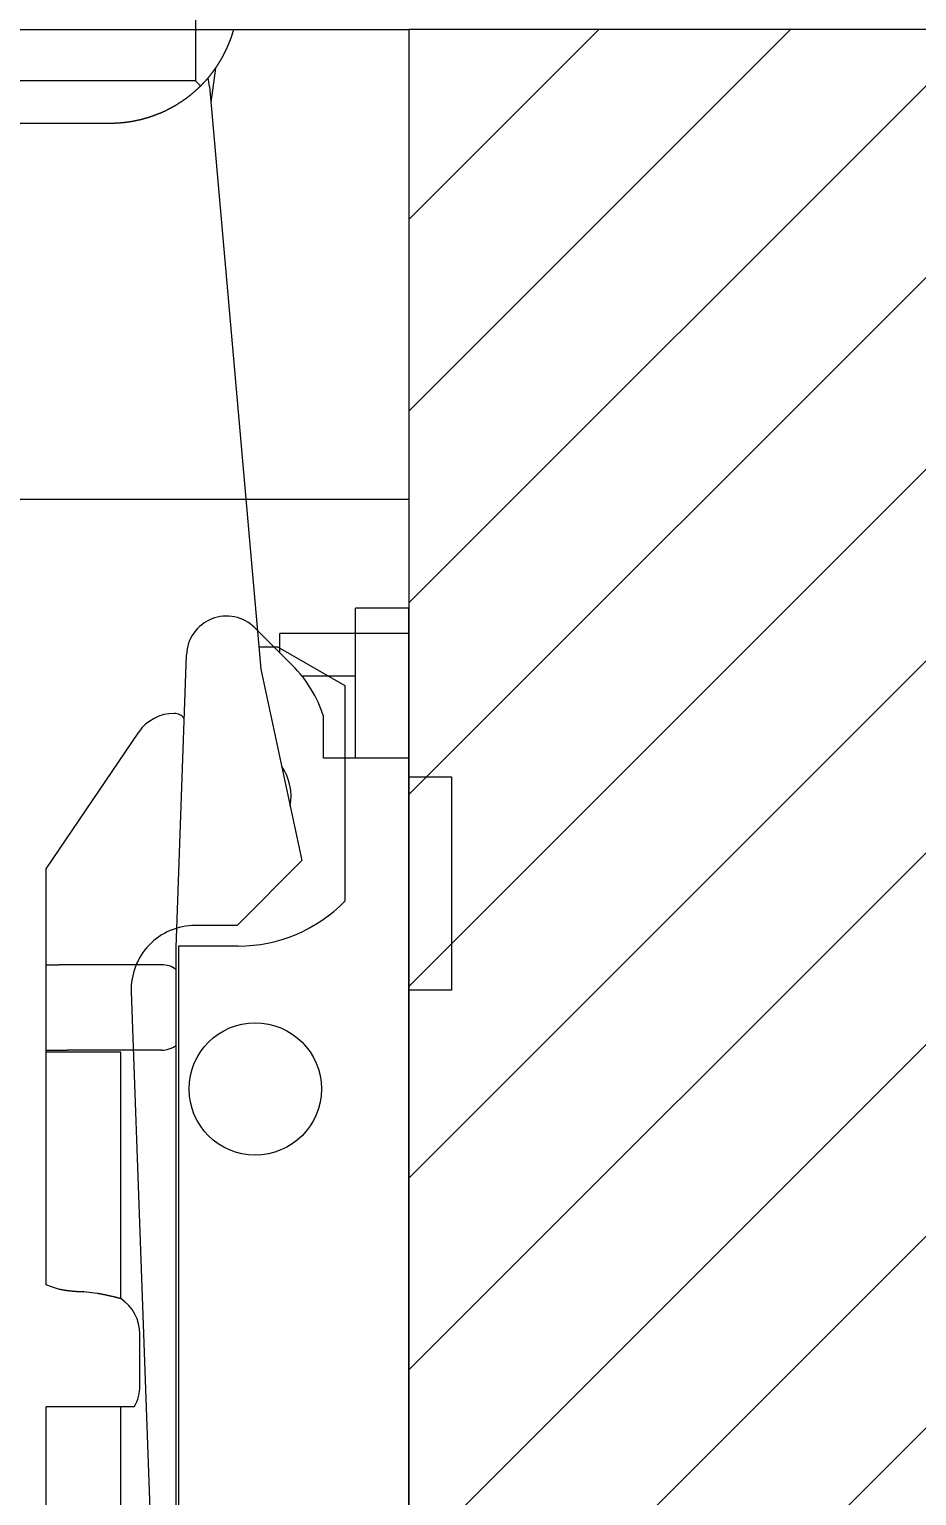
# Model space of a CAD drawing. Header units: millimetres. Extents: x -853320 to 19484, y -510814 to 9708.
# Drawn here: x 15699.96 to 15720.74, y 3713.48 to 3747.82 of the extents above; entities that cross this region are included whole.
import ezdxf

# ---------------------------------------------------------------- set-up
doc = ezdxf.new("R2010")
doc.units = ezdxf.units.MM
doc.layers.add('DS_ST_quote 1_50', color=7, linetype='Continuous')
for name, color, linetype, lineweight in [('F_ARREDI', 7, 'Continuous', 5), ('F_FERRAMENTA', 253, 'Continuous', 5), ('F_Guide', 1, 'Continuous', 9), ('F_MULTI laminato OPACO', 1, 'Continuous', 5)]:
    doc.layers.add(name, color=color, linetype=linetype, lineweight=lineweight)
doc.styles.add('ARIAL', font='arial.ttf')
doc.dimstyles.new('ISO-100', dxfattribs={"dimtxt": 100, "dimasz": 5, "dimexe": 0.25, "dimexo": 6, "dimgap": 6, "dimtad": 1, "dimtxsty": 'ARIAL', "dimblk": 'ARCHTICK', "dimcen": 2.5, "dimdle": 15, "dimse1": 1, "dimse2": 1, "dimclrd": 256, "dimclre": 256, "dimclrt": 256, "dimadec": 0, "dimazin": 0, "dimtfac": 1, "dimtmove": 0, "dimatfit": 3, "dimldrblk": 'ARCHTICK', "dimfxl": 1, "dimlwd": -1, "dimlwe": -1, "dimarcsym": 0})

# ---------------------------------------------------------------- blocks, each defined once
blk = doc.blocks.new('CERNIERA_batttuta_pianta')
at = {"layer": 'F_FERRAMENTA'}
for p, q in [((813204.71, 528435.425), (813204.71, 528472.425)), ((813205.815, 528436.496), (813204.96, 528460.393)), ((813203.31, 528435.425), (813204.71, 528435.425)), ((813201.82, 528433.425), (813203.334, 528434.942)), ((813203.334, 528434.942), (813204.317, 528434.943)), ((813200.81, 528429.327), (813200.81, 528434.374)), ((813202.777, 528428.941), (813201.82, 528433.425)), ((813202.372, 528428.425), (813200.81, 528429.327)), ((813203.982, 528415.296), (813202.777, 528428.941)), ((813202.372, 528428.425), (813202.822, 528428.425)), ((813205.063, 528415.891), (813205.071, 528415.894)), ((813205.071, 528415.894), (813205.078, 528415.898)), ((813205.078, 528415.898), (813205.086, 528415.901)), ((813205.086, 528415.901), (813205.094, 528415.905)), ((813205.094, 528415.905), (813205.102, 528415.908)), ((813205.102, 528415.908), (813205.11, 528415.912)), ((813205.11, 528415.912), (813205.118, 528415.915)), ((813205.118, 528415.915), (813205.125, 528415.918)), ((813205.125, 528415.918), (813205.133, 528415.922)), ((813205.133, 528415.922), (813205.141, 528415.925)), ((813205.141, 528415.925), (813205.149, 528415.928)), ((813205.149, 528415.928), (813205.157, 528415.932)), ((813205.157, 528415.932), (813205.165, 528415.935)), ((813205.165, 528415.935), (813205.173, 528415.938)), ((813205.173, 528415.938), (813205.181, 528415.942)), ((813205.181, 528415.942), (813205.189, 528415.945)), ((813205.189, 528415.945), (813205.197, 528415.948)), ((813205.197, 528415.948), (813205.205, 528415.951)), ((813205.205, 528415.951), (813205.213, 528415.954)), ((813205.213, 528415.954), (813205.22, 528415.957)), ((813205.22, 528415.957), (813205.228, 528415.96)), ((813205.228, 528415.96), (813205.236, 528415.963)), ((813205.236, 528415.963), (813205.244, 528415.967)), ((813205.244, 528415.967), (813205.252, 528415.97)), ((813205.252, 528415.97), (813205.26, 528415.973)), ((813205.26, 528415.973), (813205.268, 528415.976)), ((813205.268, 528415.976), (813205.276, 528415.978)), ((813205.276, 528415.978), (813205.284, 528415.981)), ((813205.284, 528415.981), (813205.292, 528415.984)), ((813205.292, 528415.984), (813205.3, 528415.987)), ((813205.3, 528415.987), (813205.308, 528415.99)), ((813205.308, 528415.99), (813205.316, 528415.993)), ((813205.316, 528415.993), (813205.324, 528415.996)), ((813205.324, 528415.996), (813205.332, 528415.998)), ((813205.332, 528415.998), (813205.34, 528416.001)), ((813205.34, 528416.001), (813205.349, 528416.004)), ((813205.349, 528416.004), (813205.357, 528416.007)), ((813205.357, 528416.007), (813205.365, 528416.009)), ((813205.365, 528416.009), (813205.373, 528416.012)), ((813205.373, 528416.012), (813205.381, 528416.015)), ((813205.381, 528416.015), (813205.389, 528416.017)), ((813205.389, 528416.017), (813205.397, 528416.02)), ((813205.397, 528416.02), (813205.405, 528416.022)), ((813205.405, 528416.022), (813205.413, 528416.025)), ((813205.413, 528416.025), (813205.421, 528416.027)), ((813205.421, 528416.027), (813205.429, 528416.03)), ((813205.429, 528416.03), (813205.437, 528416.032)), ((813205.437, 528416.032), (813205.445, 528416.035)), ((813205.445, 528416.035), (813205.453, 528416.037)), ((813205.453, 528416.037), (813205.462, 528416.04)), ((813205.462, 528416.04), (813205.47, 528416.042)), ((813205.47, 528416.042), (813205.478, 528416.044)), ((813205.478, 528416.044), (813205.486, 528416.047)), ((813205.486, 528416.047), (813205.494, 528416.049)), ((813205.494, 528416.049), (813205.502, 528416.051)), ((813205.502, 528416.051), (813205.51, 528416.054)), ((813205.51, 528416.054), (813205.518, 528416.056)), ((813205.518, 528416.056), (813205.526, 528416.058)), ((813205.526, 528416.058), (813205.535, 528416.06)), ((813205.535, 528416.06), (813205.543, 528416.062)), ((813205.543, 528416.062), (813205.551, 528416.065)), ((813205.551, 528416.065), (813205.559, 528416.067)), ((813205.559, 528416.067), (813205.567, 528416.069)), ((813205.567, 528416.069), (813205.575, 528416.071)), ((813205.575, 528416.071), (813205.583, 528416.073)), ((813205.583, 528416.073), (813205.592, 528416.075)), ((813205.592, 528416.075), (813205.6, 528416.077)), ((813205.6, 528416.077), (813205.608, 528416.079)), ((813205.608, 528416.079), (813205.616, 528416.081)), ((813205.616, 528416.081), (813205.624, 528416.083)), ((813205.624, 528416.083), (813205.632, 528416.085)), ((813205.632, 528416.085), (813205.64, 528416.087)), ((813205.64, 528416.087), (813205.649, 528416.088)), ((813205.649, 528416.088), (813205.657, 528416.09)), ((813205.657, 528416.09), (813205.665, 528416.092)), ((813205.665, 528416.092), (813205.673, 528416.094)), ((813205.673, 528416.094), (813205.681, 528416.096)), ((813205.681, 528416.096), (813205.689, 528416.097)), ((813205.689, 528416.097), (813205.697, 528416.099)), ((813205.697, 528416.099), (813205.706, 528416.101)), ((813205.706, 528416.101), (813205.714, 528416.103)), ((813205.714, 528416.103), (813205.722, 528416.104)), ((813205.722, 528416.104), (813205.73, 528416.106)), ((813205.73, 528416.106), (813205.738, 528416.107)), ((813205.738, 528416.107), (813205.746, 528416.109)), ((813205.746, 528416.109), (813205.755, 528416.11)), ((813205.755, 528416.11), (813205.763, 528416.112)), ((813205.763, 528416.112), (813205.771, 528416.114)), ((813205.771, 528416.114), (813205.779, 528416.115)), ((813205.779, 528416.115), (813205.787, 528416.116)), ((813205.787, 528416.116), (813205.795, 528416.118)), ((813205.795, 528416.118), (813205.803, 528416.119)), ((813205.803, 528416.119), (813205.812, 528416.121)), ((813205.812, 528416.121), (813205.82, 528416.122)), ((813205.82, 528416.122), (813205.828, 528416.123)), ((813205.828, 528416.123), (813205.836, 528416.125)), ((813205.836, 528416.125), (813205.844, 528416.126)), ((813205.844, 528416.126), (813205.852, 528416.127)), ((813205.852, 528416.127), (813205.861, 528416.129)), ((813205.861, 528416.129), (813205.869, 528416.13)), ((813205.869, 528416.13), (813205.877, 528416.131)), ((813205.877, 528416.131), (813205.885, 528416.132)), ((813205.885, 528416.132), (813205.893, 528416.133)), ((813205.893, 528416.133), (813205.901, 528416.134)), ((813205.901, 528416.134), (813205.909, 528416.136)), ((813205.909, 528416.136), (813205.917, 528416.137)), ((813205.917, 528416.137), (813205.926, 528416.138)), ((813205.926, 528416.138), (813205.934, 528416.139)), ((813205.934, 528416.139), (813205.942, 528416.14)), ((813205.942, 528416.14), (813205.95, 528416.141)), ((813205.95, 528416.141), (813205.958, 528416.142)), ((813205.958, 528416.142), (813205.966, 528416.143)), ((813205.966, 528416.143), (813205.974, 528416.144)), ((813205.974, 528416.144), (813205.982, 528416.144)), ((813205.982, 528416.144), (813205.991, 528416.145)), ((813205.991, 528416.145), (813205.999, 528416.146)), ((813205.999, 528416.146), (813206.007, 528416.147)), ((813206.007, 528416.147), (813206.015, 528416.148)), ((813206.015, 528416.148), (813206.023, 528416.149)), ((813206.023, 528416.149), (813206.031, 528416.149)), ((813206.031, 528416.149), (813206.039, 528416.15)), ((813206.039, 528416.15), (813206.047, 528416.151)), ((813206.047, 528416.151), (813206.055, 528416.152)), ((813206.055, 528416.152), (813206.063, 528416.152)), ((813206.063, 528416.152), (813206.071, 528416.153)), ((813206.071, 528416.153), (813206.079, 528416.154)), ((813206.079, 528416.154), (813206.087, 528416.154)), ((813206.087, 528416.154), (813206.096, 528416.155)), ((813206.096, 528416.155), (813206.104, 528416.155)), ((813206.104, 528416.155), (813206.112, 528416.156)), ((813206.112, 528416.156), (813206.12, 528416.156)), ((813206.12, 528416.156), (813206.128, 528416.157)), ((813206.128, 528416.157), (813206.136, 528416.157)), ((813206.136, 528416.157), (813206.144, 528416.158)), ((813206.144, 528416.158), (813206.152, 528416.158)), ((813206.152, 528416.158), (813206.16, 528416.159)), ((813206.16, 528416.159), (813206.168, 528416.159)), ((813206.168, 528416.159), (813206.176, 528416.159)), ((813206.176, 528416.159), (813206.184, 528416.16)), ((813206.184, 528416.16), (813206.192, 528416.16)), ((813206.192, 528416.16), (813206.2, 528416.16)), ((813206.2, 528416.16), (813206.208, 528416.161)), ((813206.208, 528416.161), (813206.216, 528416.161)), ((813206.216, 528416.161), (813206.224, 528416.161)), ((813206.224, 528416.161), (813206.232, 528416.161)), ((813206.232, 528416.161), (813206.24, 528416.162)), ((813206.24, 528416.162), (813206.247, 528416.162)), ((813206.247, 528416.162), (813206.255, 528416.162)), ((813206.255, 528416.162), (813206.263, 528416.162)), ((813206.263, 528416.162), (813206.271, 528416.162)), ((813206.271, 528416.162), (813206.279, 528416.162)), ((813206.279, 528416.162), (813206.287, 528416.162)), ((813206.287, 528416.162), (813206.295, 528416.162)), ((813206.295, 528416.162), (813206.303, 528416.163)), ((813206.303, 528416.163), (813206.311, 528416.163)), ((813206.311, 528416.163), (813222.311, 528416.163)), ((813203.845, 528414.872), (813203.949, 528415.672)), ((813204.49, 528415.547), (813204.497, 528415.552)), ((813204.497, 528415.552), (813204.504, 528415.557)), ((813204.504, 528415.557), (813204.511, 528415.563)), ((813204.511, 528415.563), (813204.518, 528415.568)), ((813204.518, 528415.568), (813204.525, 528415.573)), ((813204.525, 528415.573), (813204.532, 528415.578)), ((813204.532, 528415.578), (813204.539, 528415.584)), ((813204.539, 528415.584), (813204.547, 528415.589)), ((813204.547, 528415.589), (813204.554, 528415.594)), ((813204.554, 528415.594), (813204.561, 528415.599)), ((813204.561, 528415.599), (813204.568, 528415.604)), ((813204.568, 528415.604), (813204.575, 528415.609)), ((813204.575, 528415.609), (813204.582, 528415.614)), ((813204.582, 528415.614), (813204.589, 528415.619)), ((813204.589, 528415.619), (813204.596, 528415.624)), ((813204.596, 528415.624), (813204.604, 528415.629)), ((813204.604, 528415.629), (813204.611, 528415.634)), ((813204.611, 528415.634), (813204.618, 528415.639)), ((813204.618, 528415.639), (813204.625, 528415.644)), ((813204.625, 528415.644), (813204.633, 528415.649)), ((813204.633, 528415.649), (813204.64, 528415.654)), ((813204.64, 528415.654), (813204.647, 528415.659)), ((813204.647, 528415.659), (813204.654, 528415.664)), ((813204.654, 528415.664), (813204.662, 528415.668)), ((813204.662, 528415.668), (813204.669, 528415.673)), ((813204.669, 528415.673), (813204.676, 528415.678)), ((813204.676, 528415.678), (813204.684, 528415.683)), ((813204.684, 528415.683), (813204.691, 528415.687)), ((813204.691, 528415.687), (813204.698, 528415.692)), ((813204.698, 528415.692), (813204.706, 528415.697)), ((813204.706, 528415.697), (813204.713, 528415.701)), ((813204.713, 528415.701), (813204.72, 528415.706)), ((813204.72, 528415.706), (813204.728, 528415.711)), ((813204.728, 528415.711), (813204.735, 528415.715)), ((813204.735, 528415.715), (813204.742, 528415.72)), ((813204.742, 528415.72), (813204.75, 528415.724)), ((813204.75, 528415.724), (813204.757, 528415.729)), ((813204.757, 528415.729), (813204.765, 528415.733)), ((813204.765, 528415.733), (813204.772, 528415.738)), ((813204.772, 528415.738), (813204.78, 528415.742)), ((813204.78, 528415.742), (813204.787, 528415.747)), ((813204.787, 528415.747), (813204.795, 528415.751)), ((813204.795, 528415.751), (813204.802, 528415.755)), ((813204.802, 528415.755), (813204.81, 528415.76)), ((813204.81, 528415.76), (813204.817, 528415.764)), ((813204.817, 528415.764), (813204.825, 528415.768)), ((813204.825, 528415.768), (813204.832, 528415.773)), ((813204.832, 528415.773), (813204.84, 528415.777)), ((813204.84, 528415.777), (813204.847, 528415.781)), ((813204.847, 528415.781), (813204.855, 528415.785)), ((813204.855, 528415.785), (813204.862, 528415.79)), ((813204.862, 528415.79), (813204.87, 528415.794)), ((813204.87, 528415.794), (813204.878, 528415.798)), ((813204.878, 528415.798), (813204.885, 528415.802)), ((813204.885, 528415.802), (813204.893, 528415.806)), ((813204.893, 528415.806), (813204.9, 528415.81)), ((813204.9, 528415.81), (813204.908, 528415.814)), ((813204.908, 528415.814), (813204.916, 528415.818)), ((813204.916, 528415.818), (813204.923, 528415.822)), ((813204.923, 528415.822), (813204.931, 528415.826)), ((813204.931, 528415.826), (813204.939, 528415.83)), ((813204.939, 528415.83), (813204.946, 528415.834)), ((813204.946, 528415.834), (813204.954, 528415.838)), ((813204.954, 528415.838), (813204.962, 528415.842)), ((813204.962, 528415.842), (813204.97, 528415.846)), ((813204.97, 528415.846), (813204.977, 528415.85)), ((813204.977, 528415.85), (813204.985, 528415.854)), ((813204.985, 528415.854), (813204.993, 528415.857)), ((813204.993, 528415.857), (813205, 528415.861)), ((813205, 528415.861), (813205.008, 528415.865)), ((813205.008, 528415.865), (813205.016, 528415.869)), ((813205.016, 528415.869), (813205.024, 528415.872)), ((813205.024, 528415.872), (813205.031, 528415.876)), ((813205.031, 528415.876), (813205.039, 528415.88)), ((813205.039, 528415.88), (813205.047, 528415.883)), ((813205.047, 528415.883), (813205.055, 528415.887)), ((813205.055, 528415.887), (813205.063, 528415.891)), ((813204.115, 528415.207), (813204.121, 528415.213)), ((813204.121, 528415.213), (813204.127, 528415.22)), ((813204.127, 528415.22), (813204.133, 528415.226)), ((813204.133, 528415.226), (813204.139, 528415.233)), ((813204.139, 528415.233), (813204.146, 528415.239)), ((813204.146, 528415.239), (813204.152, 528415.245)), ((813204.152, 528415.245), (813204.158, 528415.252)), ((813204.158, 528415.252), (813204.164, 528415.258)), ((813204.164, 528415.258), (813204.171, 528415.265)), ((813204.171, 528415.265), (813204.177, 528415.271)), ((813204.177, 528415.271), (813204.183, 528415.278)), ((813204.183, 528415.278), (813204.19, 528415.284)), ((813204.19, 528415.284), (813204.196, 528415.29)), ((813204.311, 528415.163), (813204.19, 528415.284)), ((813204.196, 528415.29), (813204.202, 528415.297)), ((813204.202, 528415.297), (813204.209, 528415.303)), ((813204.209, 528415.303), (813204.215, 528415.309)), ((813204.215, 528415.309), (813204.222, 528415.315)), ((813204.222, 528415.315), (813204.228, 528415.322)), ((813204.228, 528415.322), (813204.234, 528415.328)), ((813204.234, 528415.328), (813204.241, 528415.334)), ((813204.241, 528415.334), (813204.247, 528415.34)), ((813204.247, 528415.34), (813204.254, 528415.346)), ((813204.254, 528415.346), (813204.26, 528415.352)), ((813204.26, 528415.352), (813204.267, 528415.359)), ((813204.267, 528415.359), (813204.273, 528415.365)), ((813204.273, 528415.365), (813204.28, 528415.371)), ((813204.28, 528415.371), (813204.287, 528415.377)), ((813204.287, 528415.377), (813204.293, 528415.383)), ((813204.293, 528415.383), (813204.3, 528415.389)), ((813204.3, 528415.389), (813204.306, 528415.395)), ((813204.306, 528415.395), (813204.313, 528415.401)), ((813204.313, 528415.401), (813204.32, 528415.406)), ((813204.32, 528415.406), (813204.326, 528415.412)), ((813204.326, 528415.412), (813204.333, 528415.418)), ((813204.333, 528415.418), (813204.34, 528415.424)), ((813204.34, 528415.424), (813204.346, 528415.43)), ((813204.346, 528415.43), (813204.353, 528415.436)), ((813204.353, 528415.436), (813204.36, 528415.441)), ((813204.36, 528415.441), (813204.367, 528415.447)), ((813204.367, 528415.447), (813204.373, 528415.453)), ((813204.373, 528415.453), (813204.38, 528415.459)), ((813204.38, 528415.459), (813204.387, 528415.464)), ((813204.387, 528415.464), (813204.394, 528415.47)), ((813204.394, 528415.47), (813204.4, 528415.476)), ((813204.4, 528415.476), (813204.407, 528415.481)), ((813204.407, 528415.481), (813204.414, 528415.487)), ((813204.414, 528415.487), (813204.421, 528415.492)), ((813204.421, 528415.492), (813204.428, 528415.498)), ((813204.428, 528415.498), (813204.435, 528415.503)), ((813204.435, 528415.503), (813204.442, 528415.509)), ((813204.442, 528415.509), (813204.448, 528415.514)), ((813204.448, 528415.514), (813204.455, 528415.52)), ((813204.455, 528415.52), (813204.462, 528415.525)), ((813204.462, 528415.525), (813204.469, 528415.531)), ((813204.469, 528415.531), (813204.476, 528415.536)), ((813204.476, 528415.536), (813204.483, 528415.541)), ((813204.483, 528415.541), (813204.49, 528415.547)), ((813203.839, 528414.863), (813203.844, 528414.87)), ((813203.844, 528414.87), (813203.849, 528414.877)), ((813203.849, 528414.877), (813203.854, 528414.884)), ((813203.854, 528414.884), (813203.859, 528414.891)), ((813203.859, 528414.891), (813203.864, 528414.899)), ((813203.864, 528414.899), (813203.869, 528414.906)), ((813203.869, 528414.906), (813203.874, 528414.913)), ((813203.874, 528414.913), (813203.88, 528414.92)), ((813203.88, 528414.92), (813203.885, 528414.927)), ((813203.885, 528414.927), (813203.89, 528414.934)), ((813203.89, 528414.934), (813203.895, 528414.941)), ((813203.895, 528414.941), (813203.9, 528414.948)), ((813203.9, 528414.948), (813203.905, 528414.955)), ((813203.905, 528414.955), (813203.911, 528414.962)), ((813203.911, 528414.962), (813203.916, 528414.969)), ((813203.916, 528414.969), (813203.921, 528414.976)), ((813203.921, 528414.976), (813203.927, 528414.983)), ((813203.927, 528414.983), (813203.932, 528414.99)), ((813203.932, 528414.99), (813203.937, 528414.997)), ((813203.937, 528414.997), (813203.943, 528415.004)), ((813203.943, 528415.004), (813203.948, 528415.011)), ((813203.948, 528415.011), (813203.954, 528415.018)), ((813203.954, 528415.018), (813203.959, 528415.025)), ((813203.959, 528415.025), (813203.965, 528415.032)), ((813203.965, 528415.032), (813203.97, 528415.039)), ((813203.97, 528415.039), (813203.976, 528415.046)), ((813203.976, 528415.046), (813203.981, 528415.053)), ((813203.981, 528415.053), (813203.987, 528415.059)), ((813203.987, 528415.059), (813203.992, 528415.066)), ((813203.992, 528415.066), (813203.998, 528415.073)), ((813203.998, 528415.073), (813204.004, 528415.08)), ((813204.004, 528415.08), (813204.009, 528415.087)), ((813204.009, 528415.087), (813204.015, 528415.093)), ((813204.015, 528415.093), (813204.021, 528415.1)), ((813204.021, 528415.1), (813204.026, 528415.107)), ((813204.026, 528415.107), (813204.032, 528415.114)), ((813204.032, 528415.114), (813204.038, 528415.12)), ((813204.038, 528415.12), (813204.044, 528415.127)), ((813204.044, 528415.127), (813204.049, 528415.134)), ((813204.049, 528415.134), (813204.055, 528415.141)), ((813204.055, 528415.141), (813204.061, 528415.147)), ((813204.061, 528415.147), (813204.067, 528415.154)), ((813204.067, 528415.154), (813204.073, 528415.16)), ((813204.073, 528415.16), (813204.079, 528415.167)), ((813204.079, 528415.167), (813204.085, 528415.174)), ((813204.085, 528415.174), (813204.091, 528415.18)), ((813204.091, 528415.18), (813204.097, 528415.187)), ((813204.097, 528415.187), (813204.103, 528415.193)), ((813204.103, 528415.193), (813204.109, 528415.2)), ((813204.109, 528415.2), (813204.115, 528415.207)), ((813204.311, 528415.163), (813224.311, 528415.163)), ((813204.311, 528412.963), (813204.311, 528415.163)), ((813203.635, 528414.519), (813203.639, 528414.527)), ((813203.639, 528414.527), (813203.643, 528414.535)), ((813203.643, 528414.535), (813203.647, 528414.542)), ((813203.647, 528414.542), (813203.651, 528414.55)), ((813203.651, 528414.55), (813203.655, 528414.558)), ((813203.655, 528414.558), (813203.659, 528414.565)), ((813203.659, 528414.565), (813203.663, 528414.573)), ((813203.663, 528414.573), (813203.667, 528414.581)), ((813203.667, 528414.581), (813203.671, 528414.588)), ((813203.671, 528414.588), (813203.676, 528414.596)), ((813203.676, 528414.596), (813203.68, 528414.603)), ((813203.68, 528414.603), (813203.684, 528414.611)), ((813203.684, 528414.611), (813203.688, 528414.619)), ((813203.688, 528414.619), (813203.692, 528414.626)), ((813203.692, 528414.626), (813203.696, 528414.634)), ((813203.696, 528414.634), (813203.701, 528414.641)), ((813203.701, 528414.641), (813203.705, 528414.649)), ((813203.705, 528414.649), (813203.709, 528414.656)), ((813203.709, 528414.656), (813203.714, 528414.664)), ((813203.714, 528414.664), (813203.718, 528414.671)), ((813203.718, 528414.671), (813203.722, 528414.679)), ((813203.722, 528414.679), (813203.727, 528414.686)), ((813203.727, 528414.686), (813203.731, 528414.694)), ((813203.731, 528414.694), (813203.736, 528414.701)), ((813203.736, 528414.701), (813203.74, 528414.709)), ((813203.74, 528414.709), (813203.745, 528414.716)), ((813203.745, 528414.716), (813203.749, 528414.724)), ((813203.749, 528414.724), (813203.754, 528414.731)), ((813203.754, 528414.731), (813203.758, 528414.738)), ((813203.758, 528414.738), (813203.763, 528414.746)), ((813203.763, 528414.746), (813203.767, 528414.753)), ((813203.767, 528414.753), (813203.772, 528414.761)), ((813203.772, 528414.761), (813203.777, 528414.768)), ((813203.777, 528414.768), (813203.781, 528414.775)), ((813203.781, 528414.775), (813203.786, 528414.783)), ((813203.786, 528414.783), (813203.791, 528414.79)), ((813203.791, 528414.79), (813203.795, 528414.797)), ((813203.795, 528414.797), (813203.8, 528414.805)), ((813203.8, 528414.805), (813203.805, 528414.812)), ((813203.805, 528414.812), (813203.81, 528414.819)), ((813203.81, 528414.819), (813203.815, 528414.826)), ((813203.815, 528414.826), (813203.82, 528414.834)), ((813203.82, 528414.834), (813203.824, 528414.841)), ((813203.824, 528414.841), (813203.829, 528414.848)), ((813203.829, 528414.848), (813203.834, 528414.855)), ((813203.834, 528414.855), (813203.839, 528414.863)), ((813203.486, 528414.173), (813203.489, 528414.181)), ((813203.489, 528414.181), (813203.492, 528414.189)), ((813203.492, 528414.189), (813203.495, 528414.197)), ((813203.495, 528414.197), (813203.498, 528414.205)), ((813203.498, 528414.205), (813203.501, 528414.213)), ((813203.501, 528414.213), (813203.504, 528414.221)), ((813203.504, 528414.221), (813203.507, 528414.229)), ((813203.507, 528414.229), (813203.51, 528414.237)), ((813203.51, 528414.237), (813203.513, 528414.245)), ((813203.513, 528414.245), (813203.516, 528414.253)), ((813203.516, 528414.253), (813203.519, 528414.261)), ((813203.519, 528414.261), (813203.522, 528414.269)), ((813203.522, 528414.269), (813203.526, 528414.277)), ((813203.526, 528414.277), (813203.529, 528414.285)), ((813203.529, 528414.285), (813203.532, 528414.293)), ((813203.532, 528414.293), (813203.535, 528414.301)), ((813203.535, 528414.301), (813203.538, 528414.309)), ((813203.538, 528414.309), (813203.542, 528414.316)), ((813203.542, 528414.316), (813203.545, 528414.324)), ((813203.545, 528414.324), (813203.548, 528414.332)), ((813203.548, 528414.332), (813203.552, 528414.34)), ((813203.552, 528414.34), (813203.555, 528414.348)), ((813203.555, 528414.348), (813203.559, 528414.356)), ((813203.559, 528414.356), (813203.562, 528414.364)), ((813203.562, 528414.364), (813203.565, 528414.372)), ((813203.565, 528414.372), (813203.569, 528414.379)), ((813203.569, 528414.379), (813203.572, 528414.387)), ((813203.572, 528414.387), (813203.576, 528414.395)), ((813203.576, 528414.395), (813203.579, 528414.403)), ((813203.579, 528414.403), (813203.583, 528414.411)), ((813203.583, 528414.411), (813203.587, 528414.419)), ((813203.587, 528414.419), (813203.59, 528414.426)), ((813203.59, 528414.426), (813203.594, 528414.434)), ((813203.594, 528414.434), (813203.597, 528414.442)), ((813203.597, 528414.442), (813203.601, 528414.45)), ((813203.601, 528414.45), (813203.605, 528414.458)), ((813203.605, 528414.458), (813203.609, 528414.465)), ((813203.609, 528414.465), (813203.612, 528414.473)), ((813203.612, 528414.473), (813203.616, 528414.481)), ((813203.616, 528414.481), (813203.62, 528414.489)), ((813203.62, 528414.489), (813203.624, 528414.496)), ((813203.624, 528414.496), (813203.628, 528414.504)), ((813203.628, 528414.504), (813203.631, 528414.512)), ((813203.631, 528414.512), (813203.635, 528414.519)), ((813203.418, 528413.955), (813203.42, 528413.963)), ((813203.42, 528413.963), (813203.422, 528413.971)), ((813203.422, 528413.971), (813203.424, 528413.979)), ((813203.424, 528413.979), (813203.427, 528413.988)), ((813203.427, 528413.988), (813203.429, 528413.996)), ((813203.429, 528413.996), (813203.431, 528414.004)), ((813203.431, 528414.004), (813203.434, 528414.012)), ((813203.434, 528414.012), (813203.436, 528414.02)), ((813203.436, 528414.02), (813203.439, 528414.028)), ((813203.439, 528414.028), (813203.441, 528414.036)), ((813203.441, 528414.036), (813203.443, 528414.044)), ((813203.443, 528414.044), (813203.446, 528414.052)), ((813203.446, 528414.052), (813203.449, 528414.06)), ((813203.449, 528414.06), (813203.451, 528414.069)), ((813203.451, 528414.069), (813203.454, 528414.077)), ((813203.454, 528414.077), (813203.456, 528414.085)), ((813203.456, 528414.085), (813203.459, 528414.093)), ((813203.459, 528414.093), (813203.461, 528414.101)), ((813203.461, 528414.101), (813203.464, 528414.109)), ((813203.464, 528414.109), (813203.467, 528414.117)), ((813203.467, 528414.117), (813203.47, 528414.125)), ((813203.47, 528414.125), (813203.472, 528414.133)), ((813203.472, 528414.133), (813203.475, 528414.141)), ((813203.475, 528414.141), (813203.478, 528414.149)), ((813203.478, 528414.149), (813203.481, 528414.157)), ((813203.481, 528414.157), (813203.483, 528414.165)), ((813203.483, 528414.165), (813203.486, 528414.173))]:
    blk.add_line(p, q, dxfattribs=at)
for centre, radius, start, end in [((813204.316, 528436.443), 1.5, 270.049, 2.049), ((813203.31, 528431.925), 3.5, 90, 135.5847), ((813203.311, 528431.923), 1.24, 169.443, 214.655), ((813205.477, 528415.428), 1.5, 185.049, 192.8941)]:
    blk.add_arc(centre, radius, start, end, dxfattribs=at)
blk = doc.blocks.new('BASE_cerniera battuta_pianta')
at = {"layer": 'F_FERRAMENTA'}
for p, q in [((813175.5, 528472.689), (813175.5, 528429.024)), ((813182.25, 528462.974), (813182.25, 528447.729)), ((813180.95, 528462.445), (813180.95, 528436.974)), ((813184, 528455.341), (813184, 528447.729)), ((813181.934, 528447.729), (813184, 528447.729)), ((813181.8, 528447.229), (813181.8, 528446.029)), ((813182.25, 528445.195), (813182.25, 528445.194)), ((813182.25, 528445.195), (813182.25, 528445.194)), ((813182.25, 528445.195), (813182.25, 528445.194)), ((813182.25, 528445.195), (813182.25, 528445.194)), ((813182.25, 528445.195), (813182.25, 528445.195)), ((813182.25, 528445.195), (813182.25, 528445.195)), ((813182.25, 528445.194), (813182.258, 528445.192)), ((813182.25, 528445.194), (813182.25, 528439.424)), ((813182.258, 528445.192), (813182.266, 528445.19)), ((813182.266, 528445.19), (813182.274, 528445.188)), ((813182.274, 528445.188), (813182.282, 528445.185)), ((813182.282, 528445.185), (813182.291, 528445.183)), ((813182.291, 528445.183), (813182.299, 528445.181)), ((813182.299, 528445.181), (813182.307, 528445.179)), ((813182.307, 528445.179), (813182.315, 528445.177)), ((813182.315, 528445.177), (813182.323, 528445.175)), ((813182.323, 528445.175), (813182.332, 528445.172)), ((813182.332, 528445.172), (813182.34, 528445.17)), ((813182.34, 528445.17), (813182.348, 528445.168)), ((813182.348, 528445.168), (813182.356, 528445.166)), ((813182.356, 528445.166), (813182.365, 528445.164)), ((813182.365, 528445.164), (813182.373, 528445.162)), ((813182.373, 528445.162), (813182.381, 528445.16)), ((813182.381, 528445.16), (813182.39, 528445.158)), ((813182.39, 528445.158), (813182.398, 528445.156)), ((813182.398, 528445.156), (813182.406, 528445.154)), ((813182.406, 528445.154), (813182.415, 528445.152)), ((813182.415, 528445.152), (813182.423, 528445.15)), ((813182.423, 528445.15), (813182.431, 528445.148)), ((813182.431, 528445.148), (813182.44, 528445.146)), ((813182.44, 528445.146), (813182.448, 528445.144)), ((813182.448, 528445.144), (813182.457, 528445.142)), ((813182.457, 528445.142), (813182.465, 528445.14)), ((813182.465, 528445.14), (813182.473, 528445.138)), ((813182.473, 528445.138), (813182.482, 528445.136)), ((813182.482, 528445.136), (813182.49, 528445.134)), ((813182.49, 528445.134), (813182.499, 528445.132)), ((813182.499, 528445.132), (813182.507, 528445.13)), ((813182.507, 528445.13), (813182.516, 528445.128)), ((813182.516, 528445.128), (813182.524, 528445.126)), ((813182.524, 528445.126), (813182.533, 528445.124)), ((813182.533, 528445.124), (813182.541, 528445.122)), ((813182.541, 528445.122), (813182.549, 528445.121)), ((813182.549, 528445.121), (813182.558, 528445.119)), ((813182.558, 528445.119), (813182.566, 528445.117)), ((813182.566, 528445.117), (813182.575, 528445.115)), ((813182.575, 528445.115), (813182.583, 528445.113)), ((813182.583, 528445.113), (813182.592, 528445.112)), ((813182.592, 528445.112), (813182.6, 528445.11)), ((813182.6, 528445.11), (813182.609, 528445.108)), ((813182.609, 528445.108), (813182.617, 528445.106)), ((813182.617, 528445.106), (813182.626, 528445.105)), ((813182.626, 528445.105), (813182.634, 528445.103)), ((813182.634, 528445.103), (813182.642, 528445.101)), ((813182.642, 528445.101), (813182.651, 528445.1)), ((813182.651, 528445.1), (813182.659, 528445.098)), ((813182.659, 528445.098), (813182.668, 528445.096)), ((813182.668, 528445.096), (813182.676, 528445.095)), ((813182.676, 528445.095), (813182.685, 528445.093)), ((813182.685, 528445.093), (813182.693, 528445.091)), ((813182.693, 528445.091), (813182.702, 528445.09)), ((813182.702, 528445.09), (813182.71, 528445.088)), ((813182.71, 528445.088), (813182.718, 528445.087)), ((813182.718, 528445.087), (813182.727, 528445.085)), ((813182.727, 528445.085), (813182.735, 528445.084)), ((813182.735, 528445.084), (813182.744, 528445.082)), ((813182.744, 528445.082), (813182.752, 528445.081)), ((813182.752, 528445.081), (813182.76, 528445.079)), ((813182.76, 528445.079), (813182.769, 528445.078)), ((813182.769, 528445.078), (813182.777, 528445.076)), ((813182.777, 528445.076), (813182.785, 528445.075)), ((813182.785, 528445.075), (813182.794, 528445.073)), ((813182.794, 528445.073), (813182.802, 528445.072)), ((813182.802, 528445.072), (813183.111, 528445.036)), ((813183.111, 528445.036), (813183.116, 528445.035)), ((813183.122, 528445.035), (813183.116, 528445.035)), ((813183.122, 528445.035), (813183.127, 528445.035)), ((813183.127, 528445.035), (813183.132, 528445.035)), ((813183.132, 528445.035), (813183.137, 528445.035)), ((813183.137, 528445.035), (813183.142, 528445.035)), ((813183.142, 528445.035), (813183.148, 528445.035)), ((813183.148, 528445.035), (813183.153, 528445.035)), ((813183.153, 528445.035), (813183.158, 528445.035)), ((813183.158, 528445.035), (813183.163, 528445.035)), ((813183.163, 528445.035), (813183.168, 528445.035)), ((813183.168, 528445.035), (813183.173, 528445.035)), ((813183.173, 528445.035), (813183.178, 528445.035)), ((813183.178, 528445.035), (813183.184, 528445.035)), ((813183.184, 528445.035), (813183.189, 528445.035)), ((813183.189, 528445.035), (813183.194, 528445.034)), ((813183.194, 528445.034), (813183.199, 528445.034)), ((813183.199, 528445.034), (813183.204, 528445.034)), ((813183.204, 528445.034), (813183.209, 528445.034)), ((813183.209, 528445.034), (813183.214, 528445.034)), ((813183.214, 528445.034), (813183.219, 528445.034)), ((813183.219, 528445.034), (813183.224, 528445.034)), ((813183.224, 528445.034), (813183.229, 528445.033)), ((813183.229, 528445.033), (813183.234, 528445.033)), ((813183.234, 528445.033), (813183.24, 528445.033)), ((813183.24, 528445.033), (813183.245, 528445.033)), ((813183.245, 528445.033), (813183.25, 528445.033)), ((813183.25, 528445.033), (813183.255, 528445.032)), ((813183.255, 528445.032), (813183.26, 528445.032)), ((813183.26, 528445.032), (813183.265, 528445.032)), ((813183.265, 528445.032), (813183.269, 528445.032)), ((813183.269, 528445.032), (813183.274, 528445.031)), ((813183.274, 528445.031), (813183.279, 528445.031)), ((813183.279, 528445.031), (813183.284, 528445.031)), ((813183.284, 528445.031), (813183.289, 528445.03)), ((813183.289, 528445.03), (813183.294, 528445.03)), ((813183.294, 528445.03), (813183.299, 528445.03)), ((813183.299, 528445.03), (813183.304, 528445.029)), ((813183.304, 528445.029), (813183.309, 528445.029)), ((813183.309, 528445.029), (813183.314, 528445.029)), ((813183.314, 528445.029), (813183.319, 528445.028)), ((813183.319, 528445.028), (813183.323, 528445.028)), ((813183.323, 528445.028), (813183.328, 528445.028)), ((813183.328, 528445.028), (813183.333, 528445.027)), ((813183.333, 528445.027), (813183.338, 528445.027)), ((813183.338, 528445.027), (813183.343, 528445.027)), ((813183.343, 528445.027), (813183.347, 528445.026)), ((813183.347, 528445.026), (813183.352, 528445.026)), ((813183.352, 528445.026), (813183.357, 528445.025)), ((813183.357, 528445.025), (813183.361, 528445.025)), ((813183.361, 528445.025), (813183.366, 528445.025)), ((813183.366, 528445.025), (813183.371, 528445.024)), ((813183.371, 528445.024), (813183.376, 528445.024)), ((813183.376, 528445.024), (813183.38, 528445.023)), ((813183.38, 528445.023), (813183.385, 528445.023)), ((813183.385, 528445.023), (813183.389, 528445.022)), ((813183.389, 528445.022), (813183.394, 528445.022)), ((813183.394, 528445.022), (813183.399, 528445.021)), ((813183.399, 528445.021), (813183.403, 528445.021)), ((813183.403, 528445.021), (813183.408, 528445.02)), ((813183.408, 528445.02), (813183.412, 528445.02)), ((813183.412, 528445.02), (813183.417, 528445.02)), ((813183.417, 528445.02), (813183.421, 528445.019)), ((813183.421, 528445.019), (813183.426, 528445.019)), ((813183.426, 528445.019), (813183.431, 528445.018)), ((813183.431, 528445.018), (813183.435, 528445.017)), ((813183.435, 528445.017), (813183.439, 528445.017)), ((813183.439, 528445.017), (813183.444, 528445.016)), ((813183.444, 528445.016), (813183.448, 528445.016)), ((813183.448, 528445.016), (813183.453, 528445.015)), ((813183.453, 528445.015), (813183.457, 528445.015)), ((813183.457, 528445.015), (813183.461, 528445.014)), ((813183.461, 528445.014), (813183.466, 528445.014)), ((813183.466, 528445.014), (813183.47, 528445.013)), ((813183.47, 528445.013), (813183.474, 528445.013)), ((813183.474, 528445.013), (813183.479, 528445.012)), ((813183.479, 528445.012), (813183.483, 528445.011)), ((813183.483, 528445.011), (813183.487, 528445.011)), ((813183.487, 528445.011), (813183.492, 528445.01)), ((813183.492, 528445.01), (813183.496, 528445.01)), ((813183.496, 528445.01), (813183.5, 528445.009)), ((813183.5, 528445.009), (813183.504, 528445.009)), ((813183.504, 528445.009), (813183.508, 528445.008)), ((813183.508, 528445.008), (813183.513, 528445.007)), ((813183.513, 528445.007), (813183.517, 528445.007)), ((813183.517, 528445.007), (813183.521, 528445.006)), ((813183.521, 528445.006), (813183.525, 528445.006)), ((813183.525, 528445.006), (813183.529, 528445.005)), ((813183.529, 528445.005), (813183.533, 528445.004)), ((813183.533, 528445.004), (813183.537, 528445.004)), ((813183.537, 528445.004), (813183.541, 528445.003)), ((813183.541, 528445.003), (813183.545, 528445.002)), ((813183.545, 528445.002), (813183.549, 528445.002)), ((813183.549, 528445.002), (813183.553, 528445.001)), ((813183.553, 528445.001), (813183.557, 528445.001)), ((813183.557, 528445.001), (813183.561, 528445)), ((813183.561, 528445), (813183.565, 528444.999)), ((813183.565, 528444.999), (813183.569, 528444.999)), ((813183.569, 528444.999), (813183.573, 528444.998)), ((813183.573, 528444.998), (813183.577, 528444.997)), ((813183.577, 528444.997), (813183.581, 528444.997)), ((813183.581, 528444.997), (813183.585, 528444.996)), ((813183.585, 528444.996), (813183.588, 528444.995)), ((813183.588, 528444.995), (813183.592, 528444.995)), ((813183.592, 528444.995), (813183.596, 528444.994)), ((813183.596, 528444.994), (813183.6, 528444.993)), ((813183.6, 528444.993), (813183.603, 528444.993)), ((813183.603, 528444.993), (813183.607, 528444.992)), ((813183.607, 528444.992), (813183.611, 528444.991)), ((813183.611, 528444.991), (813183.615, 528444.991)), ((813183.615, 528444.991), (813183.618, 528444.99)), ((813183.618, 528444.99), (813183.622, 528444.989)), ((813183.622, 528444.989), (813183.626, 528444.989)), ((813183.626, 528444.989), (813183.629, 528444.988)), ((813183.629, 528444.988), (813183.633, 528444.987)), ((813183.633, 528444.987), (813183.636, 528444.987)), ((813183.636, 528444.987), (813183.64, 528444.986)), ((813183.64, 528444.986), (813183.643, 528444.985)), ((813183.643, 528444.985), (813183.647, 528444.985)), ((813183.647, 528444.985), (813183.65, 528444.984)), ((813183.65, 528444.984), (813183.654, 528444.983)), ((813183.654, 528444.983), (813183.657, 528444.982)), ((813183.657, 528444.982), (813183.661, 528444.982)), ((813183.661, 528444.982), (813183.664, 528444.981)), ((813183.664, 528444.981), (813183.667, 528444.98)), ((813183.667, 528444.98), (813183.671, 528444.98)), ((813183.671, 528444.98), (813183.674, 528444.979)), ((813183.674, 528444.979), (813183.677, 528444.978)), ((813183.677, 528444.978), (813183.681, 528444.978)), ((813183.681, 528444.978), (813183.684, 528444.977)), ((813183.684, 528444.977), (813183.898, 528444.911)), ((813183.898, 528444.911), (813184, 528444.873)), ((813184, 528444.873), (813184, 528435.128)), ((813181.297, 528439.374), (813183.5, 528439.374)), ((813182.25, 528439.424), (813184, 528439.424)), ((813183.5, 528439.384), (813184, 528439.384)), ((813183.5, 528439.384), (813183.5, 528439.374)), ((813181.297, 528437.374), (813183.697, 528437.374)), ((813183.697, 528437.384), (813184, 528437.384)), ((813183.697, 528437.384), (813183.697, 528437.374)), ((813180.95, 528436.974), (813180.71, 528430.115)), ((813184, 528435.128), (813181.827, 528431.928)), ((813175.5, 528432.534), (813177.5, 528432.534)), ((813176.749, 528432.534), (813176.749, 528429.619)), ((813177.5, 528432.534), (813177.5, 528431.552)), ((813176.749, 528430.619), (813178.003, 528430.619)), ((813178.228, 528430.367), (813179.111, 528429.485)), ((813178.52, 528430.076), (813178.52, 528429.619)), ((813175.5, 528429.619), (813178.52, 528429.619)), ((813176.75, 528429.619), (813176.75, 528429.024)), ((813175.5, 528429.024), (813176.75, 528429.024))]:
    blk.add_line(p, q, dxfattribs=at)
blk.add_circle((813179.1, 528440.284), 1.55, dxfattribs=at)
for centre, radius, start, end in [((813182.8, 528447.229), 1, 150.0001, 180), ((813182.8, 528446.029), 1, 180, 236.6367), ((813181.297, 528438.774), 0.6, 90, 125.3504), ((813181.297, 528437.974), 0.6, 234.6495, 270), ((813181, 528432.489), 1, 270, 325.83), ((813180.35, 528432.488), 3, 198.1949, 225), ((813181, 528431.789), 0.3, 217.6691, 270), ((813179.773, 528430.148), 0.937, 225, 358)]:
    blk.add_arc(centre, radius, start, end, dxfattribs=at)
at = {"layer": 'F_Guide'}
for p, q in [((813174.5, 528432.974), (813174.5, 528437.974)), ((813174.5, 528437.974), (813175.5, 528437.974)), ((813175.5, 528437.974), (813175.5, 528432.974)), ((813175.5, 528432.974), (813174.5, 528432.974))]:
    blk.add_line(p, q, dxfattribs=at)
blk = doc.blocks.new('ARMADIO_camera doppia_pianta')
at = {"layer": 'F_MULTI laminato OPACO', "transparency": 33554508}
h = blk.add_hatch(dxfattribs=at)
h.set_pattern_fill('ANSI31', color=256, angle=180)
h.set_pattern_definition([(225, (747100.5367, 534915.7557), (2.24506403, -2.24506403), [])])
h.paths.add_polyline_path([(29594.114, 3277.66), (29612.114, 3277.66), (29612.114, 3859.66), (29594.114, 3859.66)])
at = {"layer": 'F_MULTI laminato OPACO'}
for points in [[(29594.114, 3277.66), (29144.114, 3277.66), (29144.114, 3859.66), (29594.114, 3859.66)], [(29594.114, 3277.66), (29612.114, 3277.66), (29612.114, 3859.66), (29594.114, 3859.66)], [(29594.114, 3298.66), (29162.114, 3298.66), (29162.114, 3848.66), (29594.114, 3848.66)]]:
    blk.add_lwpolyline(points, close=True, dxfattribs=at)
at = {"color": 2, "rotation": 180}
for name, p in [('CERNIERA_batttuta_pianta', (842793.425, 532273.623)), ('BASE_cerniera battuta_pianta', (842769.614, 532275.135))]:
    blk.add_blockref(name, p, dxfattribs=at)
blk = doc.blocks.new('_ArchTick')
at = {"color": 0, "linetype": 'ByBlock', "const_width": 0.15}
blk.add_lwpolyline([(-0.5, -0.5), (0.5, 0.5)], dxfattribs=at)
blk = doc.blocks.new('*D146')
at = {"layer": 'Defpoints', "color": 0, "transparency": 16777216}
for p in [(5588.556, 7348.815), (19268.524, 2810.66), (19483.824, 2810.66)]:
    blk.add_point(p, dxfattribs=at)
at = {"layer": 'DS_ST_quote 1_50', "transparency": 16777216}
blk.add_line((19268.524, 7363.815), (19268.524, 2795.66), dxfattribs=at)
at = {"layer": 'DS_ST_quote 1_50', "transparency": 16777216, "xscale": 5, "yscale": 5, "zscale": 5}
for p, rotation in [((19268.524, 7348.815), 90), ((19268.524, 2810.66), 270)]:
    blk.add_blockref('_ArchTick', p, dxfattribs=dict(at, rotation=rotation))
at = {"layer": 'DS_ST_quote 1_50', "transparency": 16777216, "insert": (19202.429, 5079.737), "char_height": 100, "attachment_point": 5, "rotation": 90, "style": 'ARIAL'}
blk.add_mtext('4538,15', dxfattribs=at)

msp = doc.modelspace()

# ---------------------------------------------------------------- block references
at = {"layer": 'F_ARREDI'}
msp.add_blockref('ARMADIO_camera doppia_pianta', (-13885.264, -111.845), dxfattribs=at)

# ---------------------------------------------------------------- dimensions: what is measured, and where the dimension line sits
at = {"layer": 'DS_ST_quote 1_50', "color": 4}
dim = msp.add_linear_dim(base=(19268.5243, 2810.6601), p1=(5588.556, 7348.8148), p2=(19483.824, 2810.6601), angle=90, dimstyle='ISO-100', dxfattribs=at)
dim.commit()
dim.dimension.update_dxf_attribs({"geometry": '*D146', "text_midpoint": (19202.4288, 5079.7375)})

doc.saveas('drawing.dxf')
